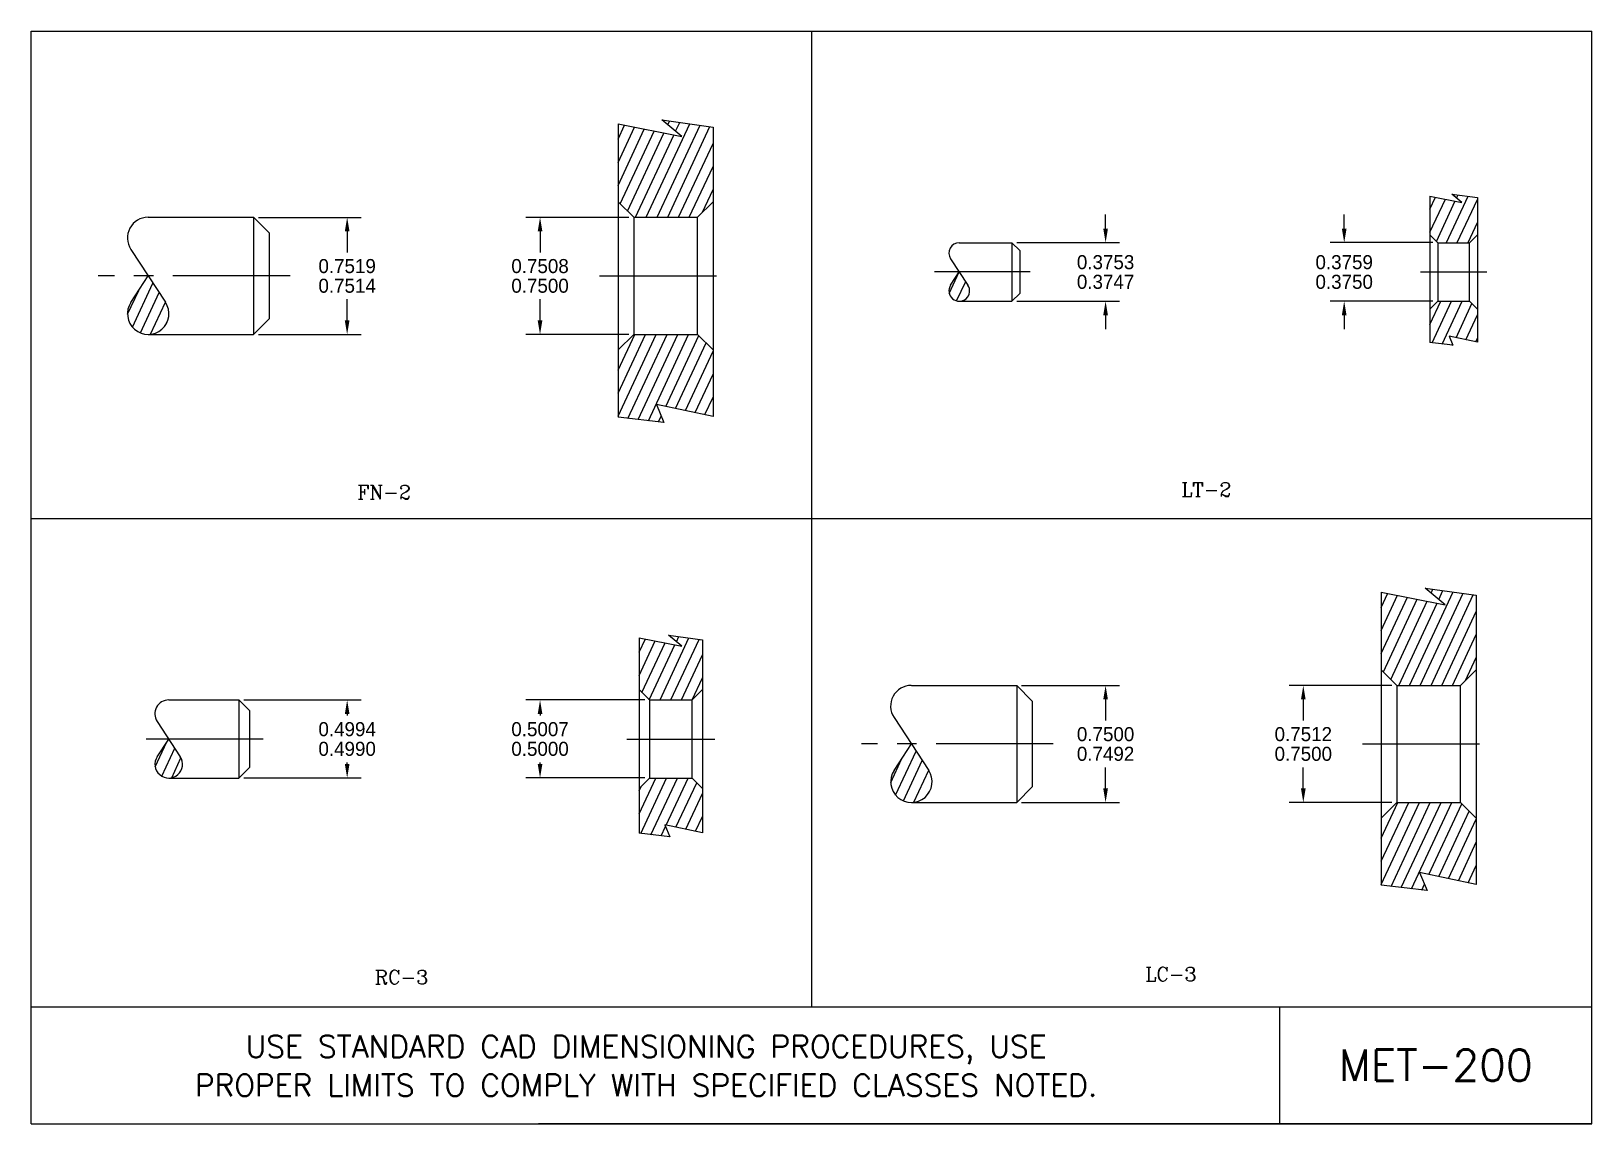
# Model space of a CAD drawing. Extents: x 2.3 to 12.3, y 1.6 to 8.6.
import ezdxf
from ezdxf.enums import TextEntityAlignment as Align

# ---------------------------------------------------------------- set-up
doc = ezdxf.new("R2010")
doc.units = 0
doc.header["$MEASUREMENT"] = 0
doc.linetypes.add('CENTER2', pattern=[1.125, 0.75, -0.125, 0.125, -0.125])
doc.layers.get('0').update_dxf_attribs({"linetype": 'CONTINUOUS'})
doc.layers.get('DEFPOINTS').update_dxf_attribs({"linetype": 'CONTINUOUS'})
for name, color, linetype in [('CENTER', 6, 'CENTER2'), ('CON-GREEN', 73, 'CONTINUOUS'), ('DIMENSIONS', 4, 'CONTINUOUS'), ('GUIDE-YELLOW', 2, 'CONTINUOUS'), ('TEXT', 1, 'CONTINUOUS')]:
    doc.layers.add(name, color=color, linetype=linetype)
doc.styles.add('ROMANC', font='romanc')
doc.styles.add('ROMANS', font='romans')
doc.dimstyles.get("Standard").update_dxf_attribs({"dimscale": 0.5, "dimtxt": 0.18, "dimasz": 0.18, "dimexe": 0.18, "dimexo": 0.0625, "dimgap": 0.09, "dimtad": 0, "dimtih": 1, "dimtoh": 1, "dimdec": 4, "dimzin": 0, "dimdsep": 46, "dimtxsty": 'Standard', "dimcen": 0.09, "dimadec": 0, "dimazin": 0, "dimlim": 1, "dimtfac": 1, "dimtdec": 4, "dimtofl": 0, "dimtmove": 2, "dimatfit": 3, "dimfxl": 1, "dimtolj": 1, "dimtzin": 0, "dimarcsym": 0})

# ---------------------------------------------------------------- blocks, each defined once
blk = doc.blocks.new('*X2')
at = {"color": 0}
for p, q in [((18.77, 22.802), (18.77, 22.803)), ((18.581, 22.693), (18.621, 22.778)), ((18.581, 22.545), (18.684, 22.765)), ((18.599, 22.436), (18.747, 22.753)), ((18.646, 22.389), (18.81, 22.74)), ((18.715, 22.387), (18.9, 22.785)), ((18.784, 22.387), (18.965, 22.775)), ((18.82, 22.76), (18.835, 22.794)), ((18.852, 22.387), (18.987, 22.676)), ((18.922, 22.389), (18.987, 22.528)), ((15.48, 21.958), (15.555, 22.119)), ((15.522, 21.899), (15.605, 22.078)), ((15.586, 21.889), (15.645, 22.017)), ((18.581, 21.658), (18.688, 21.887)), ((18.581, 21.806), (18.594, 21.833)), ((18.592, 21.532), (18.757, 21.887)), ((18.657, 21.524), (18.826, 21.887)), ((18.755, 21.586), (18.895, 21.887)), ((18.817, 21.572), (18.95, 21.857)), ((18.88, 21.559), (18.987, 21.788)), ((18.943, 21.546), (18.987, 21.64)), ((18.723, 21.517), (18.75, 21.576))]:
    blk.add_line(p, q, dxfattribs=at)
blk = doc.blocks.new('*X0')
at = {"color": 0}
for p, q in [((11.887, 27.71), (11.929, 27.8)), ((12.068, 27.21), (12.347, 27.809)), ((12.206, 27.802), (12.217, 27.827)), ((12.255, 27.761), (12.282, 27.818)), ((11.887, 27.562), (11.992, 27.788)), ((11.887, 27.414), (12.055, 27.775)), ((11.901, 27.296), (12.118, 27.762)), ((11.948, 27.249), (12.181, 27.75)), ((11.999, 27.21), (12.245, 27.737)), ((12.137, 27.21), (12.412, 27.8)), ((12.206, 27.21), (12.476, 27.791)), ((12.275, 27.21), (12.496, 27.684)), ((12.343, 27.21), (12.496, 27.536)), ((12.427, 27.242), (12.496, 27.388)), ((8.744, 26.589), (8.815, 26.742)), ((8.775, 26.507), (8.906, 26.789)), ((8.826, 26.47), (8.946, 26.728)), ((8.891, 26.461), (8.987, 26.666)), ((8.988, 26.522), (9.002, 26.552)), ((11.887, 26.231), (11.994, 26.46)), ((11.887, 26.083), (12.063, 26.46)), ((11.887, 25.935), (12.132, 26.46)), ((11.95, 25.922), (12.201, 26.46)), ((12.015, 25.915), (12.27, 26.46)), ((12.081, 25.907), (12.339, 26.46)), ((12.192, 25.998), (12.404, 26.452)), ((12.255, 25.985), (12.451, 26.405)), ((12.318, 25.972), (12.496, 26.353)), ((12.381, 25.959), (12.496, 26.205)), ((12.443, 25.946), (12.496, 26.057)), ((12.146, 25.899), (12.164, 25.937))]:
    blk.add_line(p, q, dxfattribs=at)
blk = doc.blocks.new('*X1')
at = {"color": 0}
for p, q in [((18.632, 27.238), (18.668, 27.315)), ((18.632, 27.091), (18.731, 27.302)), ((18.738, 27.023), (18.877, 27.32)), ((18.803, 27.309), (18.812, 27.329)), ((18.673, 27.031), (18.794, 27.29)), ((18.807, 27.023), (18.936, 27.299)), ((18.876, 27.023), (18.936, 27.151)), ((15.552, 26.697), (15.616, 26.835)), ((15.599, 26.65), (15.657, 26.773)), ((18.632, 26.499), (18.701, 26.648)), ((18.646, 26.381), (18.77, 26.648)), ((18.711, 26.373), (18.839, 26.648)), ((18.799, 26.414), (18.901, 26.633)), ((18.862, 26.4), (18.936, 26.56)), ((18.925, 26.387), (18.936, 26.412)), ((18.777, 26.365), (18.778, 26.368))]:
    blk.add_line(p, q, dxfattribs=at)
blk = doc.blocks.new('*D8')
at = {"layer": 'DEFPOINTS', "color": 0, "transparency": 16777216}
for p in [(3.748, 7.367), (3.748, 6.617), (4.348, 6.617)]:
    blk.add_point(p, dxfattribs=at)
at = {"layer": 'DIMENSIONS', "color": 0, "lineweight": -2, "transparency": 16777216}
for p, q in [((3.779, 7.367), (4.438, 7.367)), ((4.348, 7.277), (4.348, 7.142)), ((4.348, 6.707), (4.348, 6.842)), ((3.779, 6.617), (4.438, 6.617))]:
    blk.add_line(p, q, dxfattribs=at)
at = {"layer": 'DIMENSIONS', "color": 0, "transparency": 16777216}
for points in [[(4.333, 7.277), (4.363, 7.277), (4.348, 7.367)], [(4.333, 6.707), (4.363, 6.707), (4.348, 6.617)]]:
    blk.add_solid(points, dxfattribs=at)
at = {"layer": 'DIMENSIONS', "color": 0, "transparency": 16777216, "insert": (4.348, 6.992), "char_height": 0.09, "attachment_point": 5}
blk.add_mtext('\\A1;\\S0.7519^ 0.7514;', dxfattribs=at)
blk = doc.blocks.new('*D9')
at = {"layer": 'DEFPOINTS', "color": 0, "transparency": 16777216}
for p in [(6.184, 7.367), (5.584, 6.617), (6.184, 6.617)]:
    blk.add_point(p, dxfattribs=at)
at = {"layer": 'DIMENSIONS', "color": 0, "lineweight": -2, "transparency": 16777216}
for p, q in [((6.153, 7.367), (5.494, 7.367)), ((5.584, 7.277), (5.584, 7.142)), ((5.584, 6.707), (5.584, 6.842)), ((6.153, 6.617), (5.494, 6.617))]:
    blk.add_line(p, q, dxfattribs=at)
at = {"layer": 'DIMENSIONS', "color": 0, "transparency": 16777216}
for points in [[(5.569, 7.277), (5.599, 7.277), (5.584, 7.367)], [(5.569, 6.707), (5.599, 6.707), (5.584, 6.617)]]:
    blk.add_solid(points, dxfattribs=at)
at = {"layer": 'DIMENSIONS', "color": 0, "transparency": 16777216, "insert": (5.584, 6.992), "char_height": 0.09, "attachment_point": 5}
blk.add_mtext('\\A1;\\S0.7508^ 0.7500;', dxfattribs=at)
blk = doc.blocks.new('*D10')
at = {"layer": 'DEFPOINTS', "color": 0, "transparency": 16777216}
for p in [(6.286, 4.275), (5.584, 3.775), (6.286, 3.775)]:
    blk.add_point(p, dxfattribs=at)
at = {"layer": 'DIMENSIONS', "color": 0, "lineweight": -2, "transparency": 16777216}
for p, q in [((6.255, 4.275), (5.494, 4.275)), ((5.584, 4.185), (5.584, 4.175)), ((5.584, 3.865), (5.584, 3.875)), ((6.255, 3.775), (5.494, 3.775))]:
    blk.add_line(p, q, dxfattribs=at)
at = {"layer": 'DIMENSIONS', "color": 0, "transparency": 16777216}
for points in [[(5.569, 4.185), (5.599, 4.185), (5.584, 4.275)], [(5.569, 3.865), (5.599, 3.865), (5.584, 3.775)]]:
    blk.add_solid(points, dxfattribs=at)
at = {"layer": 'DIMENSIONS', "color": 0, "transparency": 16777216, "insert": (5.584, 4.025), "char_height": 0.09, "attachment_point": 5}
blk.add_mtext('\\A1;\\S0.5007^ 0.5000;', dxfattribs=at)
blk = doc.blocks.new('*D11')
at = {"layer": 'DEFPOINTS', "color": 0, "transparency": 16777216}
for p in [(3.655, 4.275), (3.655, 3.775), (4.348, 3.775)]:
    blk.add_point(p, dxfattribs=at)
at = {"layer": 'DIMENSIONS', "color": 0, "lineweight": -2, "transparency": 16777216}
for p, q in [((3.686, 4.275), (4.438, 4.275)), ((4.348, 4.185), (4.348, 4.175)), ((4.348, 3.865), (4.348, 3.875)), ((3.686, 3.775), (4.438, 3.775))]:
    blk.add_line(p, q, dxfattribs=at)
at = {"layer": 'DIMENSIONS', "color": 0, "transparency": 16777216}
for points in [[(4.333, 4.185), (4.363, 4.185), (4.348, 4.275)], [(4.333, 3.865), (4.363, 3.865), (4.348, 3.775)]]:
    blk.add_solid(points, dxfattribs=at)
at = {"layer": 'DIMENSIONS', "color": 0, "transparency": 16777216, "insert": (4.348, 4.025), "char_height": 0.09, "attachment_point": 5}
blk.add_mtext('\\A1;\\S0.4994^ 0.4990;', dxfattribs=at)
blk = doc.blocks.new('*D12')
at = {"layer": 'DEFPOINTS', "color": 0, "transparency": 16777216}
for p in [(8.608, 7.205), (8.608, 6.83), (9.208, 6.83)]:
    blk.add_point(p, dxfattribs=at)
at = {"layer": 'DIMENSIONS', "color": 0, "lineweight": -2, "transparency": 16777216}
for p, q in [((9.208, 7.295), (9.208, 7.385)), ((8.639, 7.205), (9.298, 7.205)), ((8.639, 6.83), (9.298, 6.83)), ((9.208, 6.74), (9.208, 6.65))]:
    blk.add_line(p, q, dxfattribs=at)
at = {"layer": 'DIMENSIONS', "color": 0, "transparency": 16777216}
for points in [[(9.193, 7.295), (9.223, 7.295), (9.208, 7.205)], [(9.193, 6.74), (9.223, 6.74), (9.208, 6.83)]]:
    blk.add_solid(points, dxfattribs=at)
at = {"layer": 'DIMENSIONS', "color": 0, "transparency": 16777216, "insert": (9.208, 7.017), "char_height": 0.09, "attachment_point": 5}
blk.add_mtext('\\A1;\\S0.3753^ 0.3747;', dxfattribs=at)
blk = doc.blocks.new('*D13')
at = {"layer": 'DEFPOINTS', "color": 0, "transparency": 16777216}
for p in [(11.337, 7.205), (10.737, 6.83), (11.337, 6.83)]:
    blk.add_point(p, dxfattribs=at)
at = {"layer": 'DIMENSIONS', "color": 0, "lineweight": -2, "transparency": 16777216}
for p, q in [((10.737, 7.295), (10.737, 7.385)), ((11.305, 7.205), (10.647, 7.205)), ((11.305, 6.83), (10.647, 6.83)), ((10.737, 6.74), (10.737, 6.65))]:
    blk.add_line(p, q, dxfattribs=at)
at = {"layer": 'DIMENSIONS', "color": 0, "transparency": 16777216}
for points in [[(10.722, 7.295), (10.752, 7.295), (10.737, 7.205)], [(10.722, 6.74), (10.752, 6.74), (10.737, 6.83)]]:
    blk.add_solid(points, dxfattribs=at)
at = {"layer": 'DIMENSIONS', "color": 0, "transparency": 16777216, "insert": (10.737, 7.017), "char_height": 0.09, "attachment_point": 5}
blk.add_mtext('\\A1;\\S0.3759^ 0.3750;', dxfattribs=at)
blk = doc.blocks.new('*D14')
at = {"layer": 'DEFPOINTS', "color": 0, "transparency": 16777216}
for p in [(8.638, 4.368), (8.638, 3.618), (9.208, 3.618)]:
    blk.add_point(p, dxfattribs=at)
at = {"layer": 'DIMENSIONS', "color": 0, "lineweight": -2, "transparency": 16777216}
for p, q in [((8.67, 4.368), (9.298, 4.368)), ((9.208, 4.278), (9.208, 4.143)), ((9.208, 3.708), (9.208, 3.843)), ((8.67, 3.618), (9.298, 3.618))]:
    blk.add_line(p, q, dxfattribs=at)
at = {"layer": 'DIMENSIONS', "color": 0, "transparency": 16777216}
for points in [[(9.193, 4.278), (9.223, 4.278), (9.208, 4.368)], [(9.193, 3.708), (9.223, 3.708), (9.208, 3.618)]]:
    blk.add_solid(points, dxfattribs=at)
at = {"layer": 'DIMENSIONS', "color": 0, "transparency": 16777216, "insert": (9.208, 3.993), "char_height": 0.09, "attachment_point": 5}
blk.add_mtext('\\A1;\\S0.7500^ 0.7492;', dxfattribs=at)
blk = doc.blocks.new('*D16')
at = {"layer": 'DEFPOINTS', "color": 0, "transparency": 16777216}
for p in [(11.075, 4.368), (10.475, 3.618), (11.075, 3.618)]:
    blk.add_point(p, dxfattribs=at)
at = {"layer": 'DIMENSIONS', "color": 0, "lineweight": -2, "transparency": 16777216}
for p, q in [((11.043, 4.368), (10.385, 4.368)), ((10.475, 4.278), (10.475, 4.143)), ((10.475, 3.708), (10.475, 3.843)), ((11.043, 3.618), (10.385, 3.618))]:
    blk.add_line(p, q, dxfattribs=at)
at = {"layer": 'DIMENSIONS', "color": 0, "transparency": 16777216}
for points in [[(10.46, 4.278), (10.49, 4.278), (10.475, 4.368)], [(10.46, 3.708), (10.49, 3.708), (10.475, 3.618)]]:
    blk.add_solid(points, dxfattribs=at)
at = {"layer": 'DIMENSIONS', "color": 0, "transparency": 16777216, "insert": (10.475, 3.993), "char_height": 0.09, "attachment_point": 5}
blk.add_mtext('\\A1;\\S0.7512^ 0.7500;', dxfattribs=at)

msp = doc.modelspace()

# ---------------------------------------------------------------- linework, layer by layer
for p, q in [((2.32352, 8.55958), (12.32352, 8.55958)), ((2.32352, 1.55958), (2.32352, 8.55958)), ((7.32352, 8.55958), (7.32352, 2.30958)), ((12.32352, 1.55958), (12.32352, 8.55958)), ((12.32352, 5.43458), (2.32352, 5.43458)), ((2.32352, 2.30958), (12.32352, 2.30958)), ((10.32352, 1.55958), (10.32352, 2.30958)), ((2.32352, 1.55958), (12.32352, 1.55958)), ((12.32352, 1.55958), (5.57352, 1.55958))]:
    msp.add_line(p, q)
at = {"layer": 'CENTER'}
for p, q in [((8.72509, 7.01709), (8.11065, 7.01709)), ((11.22663, 7.01709), (11.65088, 7.01709)), ((3.98192, 6.99229), (2.75303, 6.99229)), ((5.9641, 6.99229), (6.8126, 6.99229)), ((3.81091, 4.02475), (2.99164, 4.02475)), ((6.13932, 4.02475), (6.70499, 4.02475)), ((8.87239, 3.99324), (7.64349, 3.99324)), ((10.85457, 3.99324), (11.70307, 3.99324))]:
    msp.add_line(p, q, dxfattribs=at)
at = {"layer": 'DEFPOINTS', "color": 0, "linetype": 'ByBlock'}
for p in [(3.74787, 7.36729), (6.26472, 7.36729), (8.60807, 7.20459), (11.33663, 7.20459), (8.60807, 6.82959), (11.33663, 6.82959), (3.74787, 6.61729), (6.25979, 6.61729), (8.63834, 4.36824), (11.07457, 4.36824), (3.65487, 4.27475), (6.28599, 4.27475), (3.65487, 3.77475), (6.28599, 3.77475), (8.63834, 3.61824), (11.07457, 3.61824)]:
    msp.add_point(p, dxfattribs=at)
at = {"layer": 'GUIDE-YELLOW'}
for p, q in [((6.0841, 7.96564), (6.0841, 6.08677)), ((6.0841, 7.96564), (6.49251, 7.88439)), ((6.36549, 7.99103), (6.6926, 7.94533)), ((6.49251, 7.88439), (6.36549, 7.99103)), ((6.6926, 7.94533), (6.6926, 6.09185)), ((11.28663, 7.50376), (11.28663, 6.56433)), ((11.28663, 7.50376), (11.49083, 7.46314)), ((11.42732, 7.51646), (11.59088, 7.49361)), ((11.49083, 7.46314), (11.42732, 7.51646)), ((6.0841, 7.46729), (6.1841, 7.36729)), ((6.5926, 7.36729), (6.6926, 7.46729)), ((11.59088, 7.49361), (11.59088, 6.56687)), ((3.07292, 7.36729), (3.74787, 7.36729)), ((3.74787, 7.36729), (3.74787, 6.61729)), ((3.74787, 7.36729), (3.84787, 7.26729)), ((6.1841, 7.36729), (6.5926, 7.36729)), ((6.1841, 7.36729), (6.1841, 6.61729)), ((6.5926, 6.61729), (6.5926, 7.36729)), ((3.84787, 7.26729), (3.84787, 6.71729)), ((8.27059, 7.20459), (8.60807, 7.20459)), ((8.60807, 7.20459), (8.60807, 6.82959)), ((8.60807, 7.20459), (8.65807, 7.15459)), ((11.28663, 7.25459), (11.33663, 7.20459)), ((11.33663, 7.20459), (11.33663, 6.82959)), ((11.33663, 7.20459), (11.54088, 7.20459)), ((11.54088, 7.20459), (11.59088, 7.25459)), ((11.54088, 6.82959), (11.54088, 7.20459)), ((2.96174, 7.16197), (3.1841, 6.82262)), ((8.215, 7.10193), (8.32618, 6.93226)), ((8.65807, 7.15459), (8.65807, 6.87959)), ((8.21517, 6.93215), (8.27059, 7.01709)), ((2.96207, 6.8224), (3.07292, 6.99229)), ((8.27059, 6.82959), (8.60807, 6.82959)), ((8.65807, 6.87959), (8.60807, 6.82959)), ((11.33663, 6.82959), (11.28663, 6.77959)), ((11.33663, 6.82959), (11.54088, 6.82959)), ((11.54088, 6.82959), (11.59088, 6.77959)), ((3.84787, 6.71729), (3.74787, 6.61729)), ((3.07292, 6.61729), (3.74787, 6.61729)), ((6.1841, 6.61729), (6.0841, 6.51729)), ((6.1841, 6.61729), (6.5926, 6.61729)), ((6.5926, 6.61729), (6.6926, 6.51729)), ((11.59088, 6.56687), (11.40954, 6.60495)), ((11.40954, 6.60495), (11.43363, 6.54708)), ((11.43363, 6.54708), (11.28663, 6.56433)), ((6.6926, 6.09185), (6.32992, 6.16802)), ((6.32992, 6.16802), (6.3781, 6.05228)), ((6.3781, 6.05228), (6.0841, 6.08677)), ((10.97457, 4.96659), (11.38298, 4.88534)), ((10.97457, 4.96659), (10.97457, 3.08772)), ((11.38298, 4.88534), (11.25596, 4.99198)), ((11.25596, 4.99198), (11.58307, 4.94627)), ((11.58307, 4.94627), (11.58307, 3.0928)), ((6.21932, 4.67365), (6.21932, 3.42107)), ((6.21932, 4.67365), (6.49159, 4.61948)), ((6.40691, 4.69058), (6.62499, 4.66011)), ((6.49159, 4.61948), (6.40691, 4.69058)), ((6.62499, 4.66011), (6.62499, 3.42446)), ((10.97457, 4.46824), (11.07457, 4.36824)), ((11.48307, 4.36824), (11.58307, 4.46824)), ((6.21932, 4.34142), (6.28599, 4.27475)), ((6.55832, 4.27475), (6.62499, 4.34142)), ((7.96339, 4.36824), (8.63834, 4.36824)), ((8.63834, 4.36824), (8.63834, 3.61824)), ((8.63834, 4.36824), (8.73834, 4.26824)), ((11.07457, 4.36824), (11.07457, 3.61824)), ((11.07457, 4.36824), (11.48307, 4.36824)), ((11.48307, 3.61824), (11.48307, 4.36824)), ((3.2049, 4.27475), (3.65487, 4.27475)), ((3.65487, 4.27475), (3.65487, 3.77475)), ((3.65487, 4.27475), (3.72154, 4.20809)), ((3.72154, 4.20809), (3.72154, 3.84142)), ((6.28599, 4.27475), (6.55832, 4.27475)), ((6.28599, 4.27475), (6.28599, 3.77475)), ((6.55832, 3.77475), (6.55832, 4.27475)), ((8.73834, 4.26824), (8.73834, 3.71824)), ((3.13079, 4.13787), (3.27902, 3.91164)), ((7.85221, 4.16291), (8.07457, 3.82357)), ((3.13101, 3.91149), (3.2049, 4.02475)), ((7.85254, 3.82335), (7.96339, 3.99324)), ((3.72154, 3.84142), (3.65487, 3.77475)), ((3.2049, 3.77475), (3.65487, 3.77475)), ((6.28599, 3.77475), (6.21932, 3.70809)), ((6.28599, 3.77475), (6.55832, 3.77475)), ((6.55832, 3.77475), (6.62499, 3.70809)), ((8.73834, 3.71824), (8.63834, 3.61824)), ((7.96339, 3.61824), (8.63834, 3.61824)), ((11.07457, 3.61824), (10.97457, 3.51824)), ((11.07457, 3.61824), (11.48307, 3.61824)), ((11.48307, 3.61824), (11.58307, 3.51824)), ((6.41532, 3.39808), (6.21932, 3.42107)), ((6.62499, 3.42446), (6.3832, 3.47524)), ((6.3832, 3.47524), (6.41532, 3.39808)), ((11.58307, 3.0928), (11.22039, 3.16897)), ((11.22039, 3.16897), (11.26857, 3.05323)), ((11.26857, 3.05323), (10.97457, 3.08772))]:
    msp.add_line(p, q, dxfattribs=at)
for centre, radius, start, end in [((3.07268, 7.23466), 0.13263, 90, 213.235389), ((8.27047, 7.13827), 0.06632, 90, 213.235389), ((8.27071, 6.89591), 0.06632, 146.878537, 33.235389), ((3.07316, 6.74993), 0.13263, 146.878537, 33.235389), ((7.96315, 4.23561), 0.13263, 90, 213.235389), ((3.20474, 4.18633), 0.08842, 90, 213.235389), ((3.20507, 3.86318), 0.08842, 146.878537, 33.235389), ((7.96363, 3.75088), 0.13263, 146.878537, 33.235389)]:
    msp.add_arc(centre, radius, start, end, dxfattribs=at)

# ---------------------------------------------------------------- block references
at = {"layer": 'CON-GREEN'}
for name, p in [('*X0', (-5.80291, -19.84281)), ('*X1', (-7.3455, -19.81801)), ('*X0', (-0.91244, -22.84186)), ('*X2', (-12.36209, -18.11225))]:
    msp.add_blockref(name, p, dxfattribs=at)

# ---------------------------------------------------------------- texts
at = {"style": 'ROMANS'}
for s, height, p in [('USE STANDARD CAD DIMENSIONING PROCEDURES, USE', 0.1404, (6.26382, 2.03353)), ('MET-200', 0.2, (11.32352, 1.93458)), ('PROPER LIMITS TO COMPLY WITH SPECIFIED CLASSES NOTED.', 0.1404, (6.26382, 1.80622))]:
    msp.add_text(s, height=height, dxfattribs=at).set_placement(p, align=Align.MIDDLE)
at = {"color": 18, "true_color": 0x030303}
msp.add_text('FALL 2025', height=0.001, dxfattribs=at).set_placement((2.32355, 1.55962))
at = {"layer": 'TEXT', "style": 'ROMANC'}
for s, p in [('FN-2', (4.41335, 5.56181)), ('LT-2', (9.69381, 5.57806)), ('RC-3', (4.5244, 2.45472)), ('LC-3', (9.46299, 2.47265))]:
    msp.add_text(s, height=0.09, dxfattribs=at).set_placement(p)

# ---------------------------------------------------------------- dimensions: what is measured, and where the dimension line sits
at = {"layer": 'DIMENSIONS'}
for base, p1, p2, override, picture, middle in [((4.34787, 6.61729), (3.74787, 7.36729), (3.74787, 6.61729), {"dimtp": 0.0019, "dimtm": -0.0014}, '*D8', (4.34787, 6.99229)), ((9.20807, 6.82959), (8.60807, 7.20459), (8.60807, 6.82959), {"dimtp": 0.0003, "dimtm": 0.0003}, '*D12', (9.20807, 7.01709)), ((10.73663, 6.82959), (11.33663, 7.20459), (11.33663, 6.82959), {"dimtp": 0.0009}, '*D13', (10.73663, 7.01709)), ((10.47457, 3.61824), (11.07457, 4.36824), (11.07457, 3.61824), {"dimtp": 0.0012}, '*D16', (10.47457, 3.99324)), ((4.34787, 3.77475), (3.65487, 4.27475), (3.65487, 3.77475), {"dimtp": -0.0006, "dimtm": 0.001}, '*D11', (4.34787, 4.02475)), ((5.5841, 3.77475), (6.28599, 4.27475), (6.28599, 3.77475), {"dimtp": 0.0007}, '*D10', (5.5841, 4.02475))]:
    dim = msp.add_linear_dim(base=base, p1=p1, p2=p2, angle=90, dimstyle='Standard', override=override, dxfattribs=at)
    dim.commit()
    dim.dimension.update_dxf_attribs({"geometry": picture, "text_midpoint": middle, "dimtype": 160})
for base, p1, p2, override, picture, middle in [((5.5841, 6.61729), (6.1841, 7.36729), (6.1841, 6.61729), {"dimtp": 0.0008}, '*D9', (5.5841, 6.99229)), ((9.20807, 3.61824), (8.63834, 4.36824), (8.63834, 3.61824), {"dimtm": 0.0008}, '*D14', (9.20807, 3.99324))]:
    dim = msp.add_linear_dim(base=base, p1=p1, p2=p2, angle=90, dimstyle='Standard', override=override, dxfattribs=at)
    dim.commit()
    dim.dimension.update_dxf_attribs({"geometry": picture, "text_midpoint": middle})

doc.saveas('drawing.dxf')
